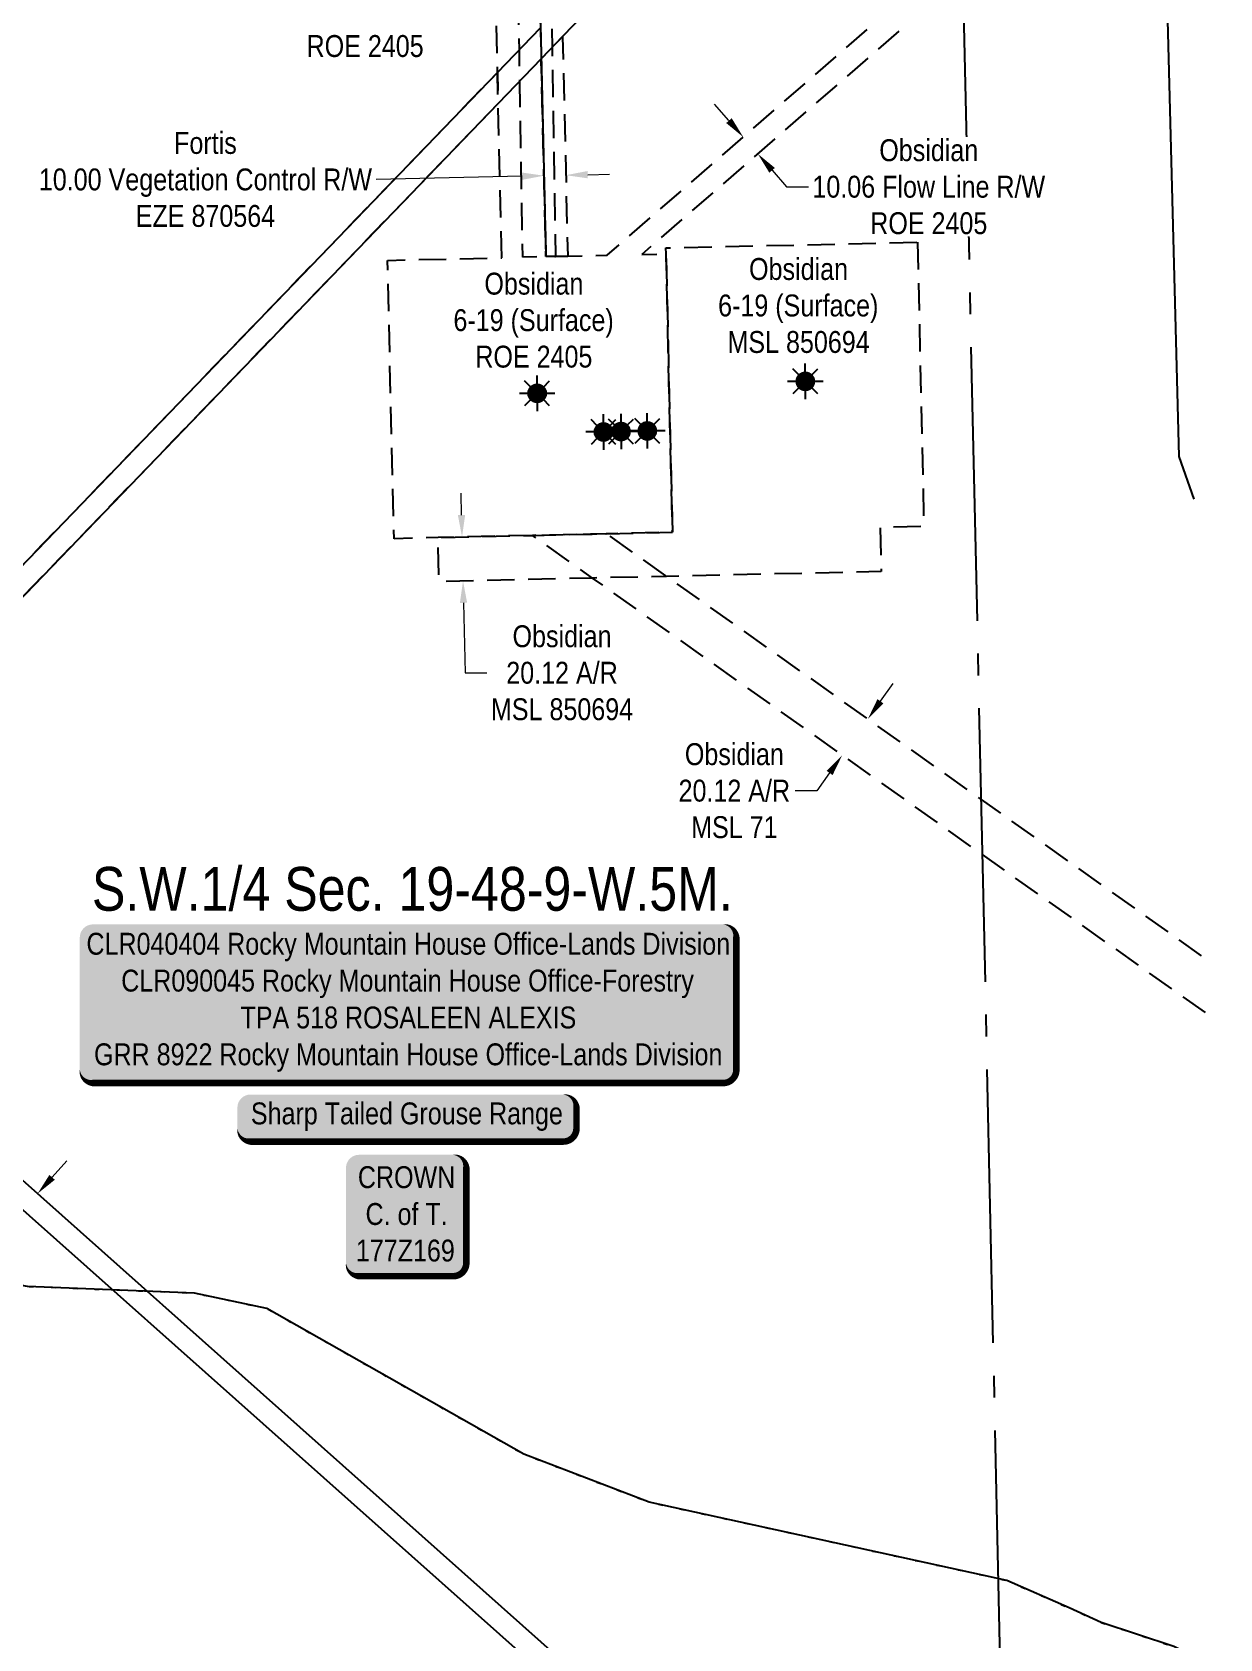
# Model space of a CAD drawing. Extents: x 610781 to 613451, y 5887607 to 5892660.
# Drawn here: x 612853 to 613396, y 5890190 to 5890924 of the extents above; entities that cross this region are included whole.
import ezdxf
from ezdxf.enums import TextEntityAlignment as Align

# ---------------------------------------------------------------- set-up
doc = ezdxf.new("R2010")
doc.units = 0
doc.header["$LTSCALE"] = 5
doc.header["$PDSIZE"] = -1.5
for name, pattern in [('foc-ACCESSROAD', [3.75, 2.5, -1.25]), ('foc-FLOWLINE', [3.75, 2.5, -1.25]), ('foc-QUARTERLINE', [33, 25, -3, 2, -3]), ('foc-WHEELTRACKS', [2, 0.4, -1.6])]:
    doc.linetypes.add(name, pattern=pattern)
doc.layers.get('Defpoints').update_dxf_attribs({"color": 9})
for name, color, linetype in [('AS-OWNER', 7, 'Continuous'), ('AS-POWER', 104, 'foc-POWER'), ('AS-WILDLIFE-BLOCK', 131, 'Continuous'), ('C-AR', 13, 'foc-ACCESSROAD'), ('C-RW', 13, 'Continuous'), ('C-SYMBOL', 7, 'Continuous'), ('C-WS', 13, 'foc-ACCESSROAD'), ('C-WS-S', 13, 'Continuous'), ('F-EZE', 190, 'foc-FLOWLINE'), ('L-SECLBL', 7, 'Continuous'), ('L-SECQ', 8, 'foc-QUARTERLINE'), ('T-WATER-P3', 160, 'foc-WHEELTRACKS')]:
    doc.layers.add(name, color=color, linetype=linetype)
for name, color, linetype, lineweight in [('C-AR-T', 13, 'Continuous', 9), ('C-RW-T', 13, 'Continuous', 9), ('F-EZE-T', 190, 'Continuous', 9)]:
    doc.layers.add(name, color=color, linetype=linetype, lineweight=lineweight)
doc.styles.add('175L', font='ARIALN.TTF', dxfattribs={"height": 20})
doc.styles.add('80', font='ARIALN.TTF', dxfattribs={"height": 10})
doc.styles.add('80CG', font='ARIALN.TTF', dxfattribs={"height": 10})
doc.styles.add('80L', font='ARIALN.TTF', dxfattribs={"height": 10})
doc.styles.add('foc-LtypeFont', font='ARIALN.TTF', dxfattribs={"height": 7.35})
doc.linetypes.add('foc-POWER', pattern='A,6,-1,["P",foc-LtypeFont,S=0.2,R=0,X=-0.625,Y=-0.75],-1.24,4', length=12.24)
doc.linetypes.add('foc-TOPO-flowdirection-NOLINE', pattern='A,0,[">",foc-LtypeFont,S=0.3,R=0,X=0,Y=-0.945],-20,[">",foc-LtypeFont,S=0.3,R=0,X=0,Y=-0.945],0', length=20)
doc.dimstyles.new('Compass 5 000', dxfattribs={"dimscale": 5, "dimtxt": 9, "dimasz": 2, "dimexe": 0.2, "dimexo": 0.0625, "dimgap": 0.5, "dimtad": 0, "dimtih": 1, "dimtoh": 1, "dimzin": 0, "dimdsep": 46, "dimtxsty": '80CG', "dimcen": 0.1, "dimse1": 1, "dimse2": 1, "dimclrd": 256, "dimclrt": 256, "dimaunit": 1, "dimadec": 4, "dimazin": 0, "dimtfac": 0.06, "dimtofl": 0, "dimtmove": 0, "dimatfit": 1, "dimfxl": 0.2, "dimtolj": 1, "dimtzin": 0, "dimlwd": -1, "dimarcsym": 0})

# ---------------------------------------------------------------- blocks, each defined once
blk = doc.blocks.new('GAS')
h = blk.add_hatch(color=255)
h.dxf.hatch_style = 1
edge = h.paths.add_edge_path()
edge.add_arc((0, 0), 0.9, 0, 360)
for p, q in [((0, 0.81), (0, 1.62)), ((-0.81, 0), (-1.62, 0)), ((-0.57, 0.57), (-1.14, 1.14)), ((0.57, 0.57), (1.14, 1.14)), ((1.62, 0), (0.81, 0)), ((-0.57, -0.57), (-1.14, -1.14)), ((0, -0.81), (0, -1.62)), ((1.14, -1.14), (0.57, -0.57))]:
    blk.add_line(p, q)
blk.add_circle((0, 0), 0.8)
blk = doc.blocks.new('*D474')
at = {"layer": 'Defpoints', "color": 0, "transparency": 16777216}
for p in [(613087.03, 5890857.94), (613087.12, 5890854.23), (613097.12, 5890854.47)]:
    blk.add_point(p, dxfattribs=at)
at = {"layer": 'F-EZE-T', "transparency": 16777216}
for p, q in [((613077.04, 5890857.71), (613010.34, 5890856.16)), ((613107.03, 5890858.4), (613117.03, 5890858.63))]:
    blk.add_line(p, q, dxfattribs=at)
for points in [[(613077, 5890859.37), (613077.08, 5890856.04), (613087.03, 5890857.94)], [(613107, 5890860.07), (613107.07, 5890856.73), (613097.04, 5890858.17)]]:
    blk.add_solid(points, dxfattribs=at)
at = {"layer": 'F-EZE-T', "transparency": 16777216, "insert": (612932.41, 5890856.16), "char_height": 10, "attachment_point": 5, "style": '80CG'}
blk.add_mtext('\\A1;Fortis\\P10.00 Vegetation Control R/W\\PEZE 870564', dxfattribs=at)
blk = doc.blocks.new('*D475')
at = {"layer": 'Defpoints', "color": 0, "transparency": 16777216}
for p in [(613184.69, 5890867.94), (613157.65, 5890857.79), (613164.24, 5890850.19)]:
    blk.add_point(p, dxfattribs=at)
at = {"layer": 'F-EZE-T', "transparency": 16777216}
for p, q in [((613171.54, 5890883.1), (613164.98, 5890890.65)), ((613191.25, 5890860.39), (613197.81, 5890852.84)), ((613197.81, 5890852.84), (613207.81, 5890852.84))]:
    blk.add_line(p, q, dxfattribs=at)
for points in [[(613172.8, 5890884.19), (613170.28, 5890882), (613178.1, 5890875.54)], [(613192.51, 5890861.49), (613189.99, 5890859.3), (613184.69, 5890867.94)]]:
    blk.add_solid(points, dxfattribs=at)
at = {"layer": 'F-EZE-T', "transparency": 16777216, "insert": (613262.81, 5890852.84), "char_height": 10, "attachment_point": 5, "style": '80CG', "bg_fill": 3, "box_fill_scale": 1.1, "bg_fill_color": 256, "bg_fill_true_color": 13158600, "bg_fill_transparency": 0}
blk.add_mtext('\\A1;Obsidian\\P10.06 Flow Line R/W\\PROE 2405', dxfattribs=at)
blk = doc.blocks.new('*D476')
at = {"layer": 'C-AR-T', "transparency": 16777216}
for p, q in [((613049.39, 5890702.9), (613049.17, 5890712.9)), ((613050.3, 5890662.8), (613051.02, 5890630.81)), ((613051.02, 5890630.81), (613061.02, 5890630.81))]:
    blk.add_line(p, q, dxfattribs=at)
for points in [[(613051.06, 5890702.94), (613047.73, 5890702.86), (613049.62, 5890692.9)], [(613051.96, 5890662.84), (613048.63, 5890662.76), (613050.07, 5890672.8)]]:
    blk.add_solid(points, dxfattribs=at)
at = {"layer": 'Defpoints', "color": 0, "transparency": 16777216}
for p in [(613064.64, 5890693.24), (613050.07, 5890672.8), (613065.09, 5890673.14)]:
    blk.add_point(p, dxfattribs=at)
at = {"layer": 'C-AR-T', "transparency": 16777216, "insert": (613095.29, 5890630.81), "char_height": 10, "attachment_point": 5, "style": '80CG'}
blk.add_mtext('\\A1;Obsidian\\P20.12 A/R\\PMSL 850694', dxfattribs=at)
blk = doc.blocks.new('*D477')
at = {"layer": 'C-RW-T', "transparency": 16777216}
for p, q in [((613055.12, 5890934.26), (613033.92, 5890933.77)), ((613095.25, 5890935.19), (613105.24, 5890935.42))]:
    blk.add_line(p, q, dxfattribs=at)
for points in [[(613055.09, 5890935.93), (613055.16, 5890932.59), (613065.12, 5890934.49)], [(613095.21, 5890936.86), (613095.28, 5890933.53), (613085.25, 5890934.96)]]:
    blk.add_solid(points, dxfattribs=at)
at = {"layer": 'Defpoints', "color": 0, "transparency": 16777216}
for p in [(613065.11, 5890934.93), (613065.12, 5890934.49), (613085.24, 5890935.39)]:
    blk.add_point(p, dxfattribs=at)
at = {"layer": 'C-RW-T', "transparency": 16777216, "insert": (613005.35, 5890933.77), "char_height": 10, "attachment_point": 5, "style": '80CG'}
blk.add_mtext('\\A1;Obsidian\\P20.12 A/R\\PROE 2405', dxfattribs=at)
blk = doc.blocks.new('*D478')
at = {"layer": 'C-RW-T', "transparency": 16777216}
for p, q in [((613240.73, 5890617.83), (613246.52, 5890625.99)), ((613217.52, 5890585.1), (613211.74, 5890576.95)), ((613211.74, 5890576.95), (613201.74, 5890576.95))]:
    blk.add_line(p, q, dxfattribs=at)
for points in [[(613239.37, 5890618.8), (613242.09, 5890616.87), (613234.95, 5890609.68)], [(613216.16, 5890586.07), (613218.88, 5890584.14), (613223.31, 5890593.26)]]:
    blk.add_solid(points, dxfattribs=at)
at = {"layer": 'Defpoints', "color": 0, "transparency": 16777216}
for p in [(613198.3, 5890635.67), (613186.65, 5890619.25), (613223.31, 5890593.26)]:
    blk.add_point(p, dxfattribs=at)
at = {"layer": 'C-RW-T', "transparency": 16777216, "insert": (613174, 5890576.95), "char_height": 10, "attachment_point": 5, "style": '80CG'}
blk.add_mtext('\\A1;Obsidian\\P20.12 A/R\\PMSL 71', dxfattribs=at)
blk = doc.blocks.new('*D479')
at = {"layer": 'C-RW-T', "transparency": 16777216}
for p, q in [((612862.38, 5890400.38), (612869.03, 5890407.85)), ((612842.4, 5890377.94), (612835.75, 5890370.47)), ((612835.75, 5890370.47), (612825.75, 5890370.47))]:
    blk.add_line(p, q, dxfattribs=at)
for points in [[(612861.14, 5890401.49), (612863.63, 5890399.28), (612855.73, 5890392.92)], [(612841.15, 5890379.04), (612843.64, 5890376.83), (612849.05, 5890385.4)]]:
    blk.add_solid(points, dxfattribs=at)
at = {"layer": 'Defpoints', "color": 0, "transparency": 16777216}
for p in [(612836.68, 5890409.88), (612829.99, 5890402.37), (612855.73, 5890392.92)]:
    blk.add_point(p, dxfattribs=at)
at = {"layer": 'C-RW-T', "transparency": 16777216, "insert": (612786.66, 5890370.47), "char_height": 10, "attachment_point": 5, "style": '80CG', "bg_fill": 3, "box_fill_scale": 1.1, "bg_fill_color": 256, "bg_fill_true_color": 13158600, "bg_fill_transparency": 0}
blk.add_mtext('\\A1;Obsidian\\P10.06 P/L R/W\\PPlan 5148 KS\\PROE 4946', dxfattribs=at)
blk = doc.blocks.new('*U523')
h = blk.add_hatch(color=255)
edge = h.paths.add_edge_path()
edge.add_line((-144, -37), (144, -37))
edge.add_arc((144, -31), 6, 270, 360)
edge.add_line((150, -31), (150, 29.5))
edge.add_arc((144, 29.5), 6, 0, 90)
edge.add_line((144, 35.5), (-144, 35.5))
edge.add_arc((-144, 29.5), 6, 90, 180)
edge.add_line((-150, 29.5), (-150, -31))
edge.add_arc((-144, -31), 6, 180, 270)
at = {"color": 44, "flags": 128}
blk.add_lwpolyline([(-144, -37, 3, 3, 0), (144, -37, 3, 3, 0.414214), (150, -31, 3, 3, 0), (150, 29.5, 3, 0, 0.414214), (144, 35.5, 0, 0, 0), (-144, 35.5, 0, 0, 0.414214), (-150, 29.5, 0, 0, 0), (-150, -31, 0, 3, 0.414214)], format="xyseb", close=True, dxfattribs=at)
at = {"color": 44, "style": '80'}
blk.add_attdef('ENTER_TEXT_001', (-35.99, -5), '', height=10, dxfattribs=at)
blk = doc.blocks.new('*U522')
h = blk.add_hatch(color=255)
edge = h.paths.add_edge_path()
edge.add_line((-71.5, -11.5), (71.5, -11.5))
edge.add_arc((71.5, -5.5), 6, 270, 360)
edge.add_line((77.5, -5.5), (77.5, 4))
edge.add_arc((71.5, 4), 6, 0, 90)
edge.add_line((71.5, 10), (-71.5, 10))
edge.add_arc((-71.5, 4), 6, 90, 180)
edge.add_line((-77.5, 4), (-77.5, -5.5))
edge.add_arc((-71.5, -5.5), 6, 180, 270)
at = {"color": 131, "flags": 128}
blk.add_lwpolyline([(-71.5, -11.5, 3, 3, 0), (71.5, -11.5, 3, 3, 0.414214), (77.5, -5.5, 3, 3, 0), (77.5, 4, 3, 0, 0.414214), (71.5, 10, 0, 0, 0), (-71.5, 10, 0, 0, 0.414214), (-77.5, 4, 0, 0, 0), (-77.5, -5.5, 0, 3, 0.414214)], format="xyseb", close=True, dxfattribs=at)
at = {"color": 131, "style": '80'}
blk.add_attdef('ENTER_TEXT_001', (-35.99, -5), '', height=10, dxfattribs=at)
blk = doc.blocks.new('*U541')
h = blk.add_hatch(color=255)
edge = h.paths.add_edge_path()
edge.add_line((-21.5, -28.5), (21.5, -28.5))
edge.add_arc((21.5, -22.5), 6, 270, 360)
edge.add_line((27.5, -22.5), (27.5, 21))
edge.add_arc((21.5, 21), 6, 0, 90)
edge.add_line((21.5, 27), (-21.5, 27))
edge.add_arc((-21.5, 21), 6, 90, 180)
edge.add_line((-27.5, 21), (-27.5, -22.5))
edge.add_arc((-21.5, -22.5), 6, 180, 270)
at = {"color": 14, "flags": 128}
blk.add_lwpolyline([(-21.5, -28.5, 3, 3, 0), (21.5, -28.5, 3, 3, 0.414214), (27.5, -22.5, 3, 3, 0), (27.5, 21, 3, 0, 0.414214), (21.5, 27, 0, 0, 0), (-21.5, 27, 0, 0, 0.414214), (-27.5, 21, 0, 0, 0), (-27.5, -22.5, 0, 3, 0.414214)], format="xyseb", close=True, dxfattribs=at)
at = {"color": 14, "style": '80'}
blk.add_attdef('ENTER_TEXT_001', (-26.85, -4.92), '', height=10, dxfattribs=at)

msp = doc.modelspace()

# ---------------------------------------------------------------- linework, layer by layer
at = {"layer": 'AS-POWER', "flags": 128}
msp.add_lwpolyline([(613057.312, 5891534.168), (613062.596, 5891500.522), (613077.465, 5891408.549), (613079.966, 5891293.429), (613080.034, 5891204.29), (613080.056, 5891158.832), (613084.668, 5890959.924), (613087.892, 5890820.954)], dxfattribs=at)
at = {"layer": 'C-AR', "flags": 128}
for points in [[(613376.818, 5891034.314), (613365.427, 5891024.722), (613360.068, 5891020.208), (613350.809, 5891012.168), (613296.466, 5890964.986), (613278.413, 5890949.313), (613275.835, 5890947.075), (613131.719, 5890821.95), (613142.821, 5890822.206), (613145.686, 5890695.067), (613115.51, 5890694.386), (613081.788, 5890693.626), (613038.649, 5890692.655), (613018.548, 5890692.12), (613017.074, 5890755.688), (613015.601, 5890819.257), (613067.766, 5890820.467), (613066.131, 5890890.965), (613065.803, 5890905.112), (613064.543, 5890959.443), (613059.963, 5891156.963), (613059.613, 5891172.003), (613059.246, 5891187.831), (613058.897, 5891202.874), (613054.451, 5891394.498), (612926.415, 5891522.386), (612920.476, 5891528.319), (612945.363, 5891528.842), (612948.377, 5891528.908), (612954.256, 5891523.033), (613060.441, 5891416.97), (613071.763, 5891405.661), (613074.39, 5891403.037), (613076.934, 5891293.359), (613078.993, 5891204.674), (613079.342, 5891189.639), (613079.708, 5891173.872), (613080.056, 5891158.832), (613084.668, 5890959.924), (613085.467, 5890925.518), (613085.795, 5890911.37), (613087.892, 5890820.949), (613092.322, 5890821.036), (613097.895, 5890821.165), (613115.946, 5890821.584), (613269.236, 5890954.676), (613278.124, 5890962.392), (613280.68, 5890964.611), (613350.22, 5891024.988), (613353.469, 5891027.81), (613363.713, 5891036.436), (613376.533, 5891047.233)], [(613389.15, 5890475.639), (613287.274, 5890547.892), (613109.273, 5890674.133), (613081.788, 5890693.626), (613115.51, 5890694.386), (613142.996, 5890674.892), (613286.721, 5890572.961), (613388.597, 5890500.708)]]:
    msp.add_lwpolyline(points, dxfattribs=at)
for points in [[(613066.132, 5890890.965), (612786.11, 5890600.376), (612713.807, 5890525.347), (612706.581, 5890532.35), (612778.862, 5890607.357), (613065.804, 5890905.113), (613066.132, 5890890.965)], [(613257.66, 5890827.541), (613260.586, 5890697.655), (613240.603, 5890697.205), (613241.084, 5890677.103), (613142.996, 5890674.892), (613109.273, 5890674.133), (613039.133, 5890672.554), (613038.649, 5890692.655), (613081.788, 5890693.626), (613115.51, 5890694.386), (613145.685, 5890695.067), (613142.821, 5890822.205), (613142.759, 5890824.953), (613257.66, 5890827.541)]]:
    msp.add_lwpolyline(points, close=True, dxfattribs=at)
at = {"layer": 'C-RW'}
for points in [[(613133.705, 5890961.096), (613095.569, 5890921.513), (613085.796, 5890911.37), (613066.132, 5890890.965), (612786.11, 5890600.376), (612713.807, 5890525.347), (612710.663, 5890522.086), (612710.663, 5890522.086), (613113.507, 5890163.394)], [(613383.974, 5890710.126), (613377.2, 5890729.732), (613371.465, 5890952.591)], [(613107.017, 5890155.709), (612703.679, 5890514.84), (612696.465, 5890507.354), (612575.912, 5890382.261), (612543.469, 5890362.668), (612527.476, 5890358.093), (612526.057, 5890357.682), (612512.265, 5890353.685), (612510.518, 5890353.183), (612498.588, 5890349.76), (612498.348, 5890360.15), (612510.279, 5890363.576), (612512.06, 5890364.088), (612525.905, 5890368.102), (612527.284, 5890368.502), (612539.422, 5890371.976), (612569.587, 5890390.197), (612689.229, 5890514.345), (612696.157, 5890521.534), (612706.581, 5890532.35), (612778.862, 5890607.357), (613065.804, 5890905.113), (613085.467, 5890925.517)]]:
    msp.add_lwpolyline(points, dxfattribs=at)
at = {"layer": 'F-EZE', "flags": 128}
for points in [[(613064.031, 5891523.482), (613067.624, 5891500.636), (613074.403, 5891457.528), (613082.936, 5891402.442), (613084.694, 5891293.539), (613086.119, 5891205.298), (613086.362, 5891190.253), (613086.616, 5891174.514), (613086.859, 5891159.464), (613090.078, 5890960.053), (613090.55, 5890930.792), (613090.78, 5890916.543), (613092.322, 5890821.036), (613087.892, 5890820.954), (613077.326, 5890820.794), (613076.028, 5890901.234), (613075.798, 5890915.484), (613075.085, 5890959.694), (613071.883, 5891158.071), (613071.64, 5891173.122), (613071.384, 5891188.942), (613071.141, 5891203.986), (613067.939, 5891402.385), (613061.755, 5891408.563), (613060.441, 5891416.97), (613047.433, 5891500.175), (613043.535, 5891525.107), (613063.632, 5891525.574), (613064.031, 5891523.482)], [(613097.895, 5890821.165), (613092.322, 5890821.036), (613087.892, 5890820.949), (613085.795, 5890911.37), (613090.78, 5890916.543), (613095.569, 5890921.513), (613097.895, 5890821.165)]]:
    msp.add_lwpolyline(points, close=True, dxfattribs=at)
at = {"layer": 'L-SECQ', "flags": 128}
msp.add_lwpolyline([(613260.246, 5891769.383), (613278.013, 5890964.466), (613295.769, 5890160.093)], dxfattribs=at)
at = {"layer": 'T-WATER-P3', "flags": 128}
msp.add_lwpolyline([(612431.959, 5890623.469), (612439.575, 5890616.478), (612462.849, 5890597.397), (612529.385, 5890559.679), (612574.936, 5890520.848), (612614.2, 5890478.237), (612627.301, 5890468.068), (612703.228, 5890436.557), (612715.84, 5890427.33), (612773.177, 5890375.222), (612785.413, 5890367.174), (612816.497, 5890356.705), (612851.129, 5890350.567), (612927.362, 5890347.54), (612960.466, 5890340.488), (613077.907, 5890273.934), (613135.166, 5890251.967), (613298.501, 5890216.247), (613326.948, 5890203.718), (613341.594, 5890197.075), (613374.763, 5890186.047), (613395.769, 5890175.809)], dxfattribs=at)
at = {"layer": 'T-WATER-P3', "linetype": 'foc-TOPO-flowdirection-NOLINE', "flags": 128}
msp.add_lwpolyline([(613395.769, 5890175.809), (613374.763, 5890186.047), (613341.594, 5890197.075), (613326.948, 5890203.718), (613298.501, 5890216.247), (613135.166, 5890251.967), (613077.907, 5890273.934), (612960.466, 5890340.488), (612927.362, 5890347.54), (612851.129, 5890350.567), (612816.497, 5890356.705), (612785.413, 5890367.174), (612773.177, 5890375.222), (612715.84, 5890427.33), (612703.228, 5890436.557), (612627.301, 5890468.068), (612614.2, 5890478.237), (612574.936, 5890520.848), (612529.385, 5890559.679), (612462.849, 5890597.397), (612439.575, 5890616.478), (612431.959, 5890623.469)], dxfattribs=at)

# ---------------------------------------------------------------- block references
at = {"layer": 'AS-OWNER'}
ref = msp.add_blockref('*U541', (613024.086, 5890383.7), dxfattribs=dict(at, xscale=0.9992244104333442, yscale=0.9992244104333442, zscale=0.9992244104333442))
ref.add_attrib('ENTER_TEXT_001', 'CROWN', (613002.043, 5890395.463), dxfattribs={"layer": '0', "color": 14, "height": 9.9922, "style": '80'})
ref.add_attrib('ENTER_TEXT_002', 'C. of T.', (613005.537, 5890378.632), dxfattribs={"layer": '0', "color": 14, "height": 9.9922, "style": '80'})
ref.add_attrib('ENTER_TEXT_003', '177Z169', (613001.137, 5890361.937), dxfattribs={"layer": '0', "color": 14, "height": 9.9922, "style": '80'})
at = {"layer": 'AS-WILDLIFE-BLOCK'}
ref = msp.add_blockref('*U522', (613024.452, 5890428.206), dxfattribs=dict(at, xscale=0.9992244104333449, yscale=0.9992244104333449, zscale=0.9992244104333449))
ref.add_attrib('ENTER_TEXT_001', 'Sharp Tailed Grouse Range', (612953.174, 5890424.59), dxfattribs={"layer": '0', "color": 131, "height": 9.99224, "style": '80'})
at = {"layer": 'C-WS-S', "xscale": 5.000000000000024, "yscale": 5.000000000000024, "zscale": 5.000000000000024}
for p in [(613083.915, 5890758.516), (613206.414, 5890763.972), (613114.237, 5890740.869), (613122.26, 5890741.059), (613134.229, 5890741.342)]:
    msp.add_blockref('GAS', p, dxfattribs=at)
at = {"layer": 'L-SECLBL'}
ref = msp.add_blockref('*U523', (613024.968, 5890480.443), dxfattribs=dict(at, xscale=0.999609, yscale=0.999609, zscale=0.999609))
ref.add_attrib('ENTER_TEXT_001', 'CLR040404 Rocky Mountain House Office-Lands Division', (612878.061, 5890502.082), dxfattribs={"layer": '0', "color": 44, "height": 9.99609, "style": '80'})
ref.add_attrib('ENTER_TEXT_002', 'CLR090045 Rocky Mountain House Office-Forestry', (612893.948, 5890485.244), dxfattribs={"layer": '0', "color": 44, "height": 9.99609, "style": '80'})
ref.add_attrib('ENTER_TEXT_003', 'TPA 518 ROSALEEN ALEXIS', (612948.429, 5890468.407), dxfattribs={"layer": '0', "color": 44, "height": 9.99609, "style": '80'})
ref.add_attrib('ENTER_TEXT_004', 'GRR 8922 Rocky Mountain House Office-Lands Division', (612881.521, 5890451.569), dxfattribs={"layer": '0', "color": 44, "height": 9.99609, "style": '80'})

# ---------------------------------------------------------------- texts
at = {"layer": 'C-SYMBOL', "color": 3, "style": '175L'}
msp.add_text('S.W.1/4 Sec. 19-48-9-W.5M.', height=19.99218, dxfattribs=at).set_placement((613026.947, 5890516.173), align=Align.BOTTOM_CENTER)
at = {"layer": 'C-WS', "char_height": 10, "attachment_point": 1, "style": '80L'}
for s, width, insert in [('\\pi22.32684;Obsidian\\P\\pi8.18632;6-19 (Surface)\\P\\pi12.47009;MSL 850694', 88.48724, (613158.398, 5890820.318)), ('\\pi23.09293;Obsidian\\P\\pi8.95241;6-19 (Surface)\\P\\pi18.94218;ROE 2405', 90.01942, (613036.743, 5890813.627))]:
    msp.add_mtext_dynamic_manual_height_columns(s, width=width, gutter_width=50, heights=[0], dxfattribs=dict(at, insert=insert))

# ---------------------------------------------------------------- dimensions: what is measured, and where the dimension line sits
at = {"layer": 'C-AR-T'}
dim = msp.add_linear_dim(base=(613050.071, 5890672.8), p1=(613064.638, 5890693.24), p2=(613065.09, 5890673.138), angle=271.289999, text='Obsidian\\P20.12 A/R\\PMSL 850694', dimstyle='Compass 5 000', dxfattribs=at)
dim.commit()
dim.dimension.update_dxf_attribs({"geometry": '*D476', "text_midpoint": (613095.29, 5890630.806), "dimtype": 161})
at = {"layer": 'C-RW-T'}
dim = msp.add_linear_dim(base=(613065.122, 5890934.492), p1=(613085.238, 5890935.394), p2=(613065.112, 5890934.927), angle=181.32924, text='Obsidian\\P20.12 A/R\\PROE 2405', dimstyle='Compass 5 000', dxfattribs=at)
dim.commit()
dim.dimension.update_dxf_attribs({"geometry": '*D477', "text_midpoint": (613005.348, 5890933.768), "dimtype": 161})
dim = msp.add_aligned_dim(p1=(613198.297, 5890635.672), p2=(613186.653, 5890619.254), distance=44.934, text='Obsidian\\P20.12 A/R\\PMSL 71', dimstyle='Compass 5 000', dxfattribs=at)
dim.commit()
dim.dimension.update_dxf_attribs({"geometry": '*D478', "text_midpoint": (613174, 5890576.946)})
at = {"layer": 'F-EZE-T'}
dim = msp.add_linear_dim(base=(613087.034, 5890857.937), p1=(613097.123, 5890854.467), p2=(613087.12, 5890854.235), angle=181.328419, text='Fortis\\P10.00 Vegetation Control R/W\\PEZE 870564', dimstyle='Compass 5 000', dxfattribs=at)
dim.commit()
dim.dimension.update_dxf_attribs({"geometry": '*D474', "text_midpoint": (612932.407, 5890856.159), "dimtype": 161})

# ---------------------------------------------------------------- next in the draw order: dimensions: what is measured, and where the dimension line sits
at = {"layer": 'C-RW-T'}
dim = msp.add_linear_dim(base=(612855.734, 5890392.915), p1=(612829.993, 5890402.37), p2=(612836.68, 5890409.88), angle=48.31809, text='Obsidian\\P10.06 P/L R/W\\PPlan 5148 KS\\PROE 4946', dimstyle='Compass 5 000', override={"dimtfill": 1}, dxfattribs=at)
dim.commit()
dim.dimension.update_dxf_attribs({"geometry": '*D479', "text_midpoint": (612786.661, 5890370.468), "dimtype": 161})
at = {"layer": 'F-EZE-T'}
dim = msp.add_linear_dim(base=(613184.694, 5890867.944), p1=(613157.645, 5890857.789), p2=(613164.244, 5890850.189), angle=310.965486, text='Obsidian\\P10.06 Flow Line R/W\\PROE 2405', dimstyle='Compass 5 000', override={"dimtfill": 1}, dxfattribs=at)
dim.commit()
dim.dimension.update_dxf_attribs({"geometry": '*D475', "text_midpoint": (613262.806, 5890852.842), "dimtype": 161})

doc.saveas('drawing.dxf')
